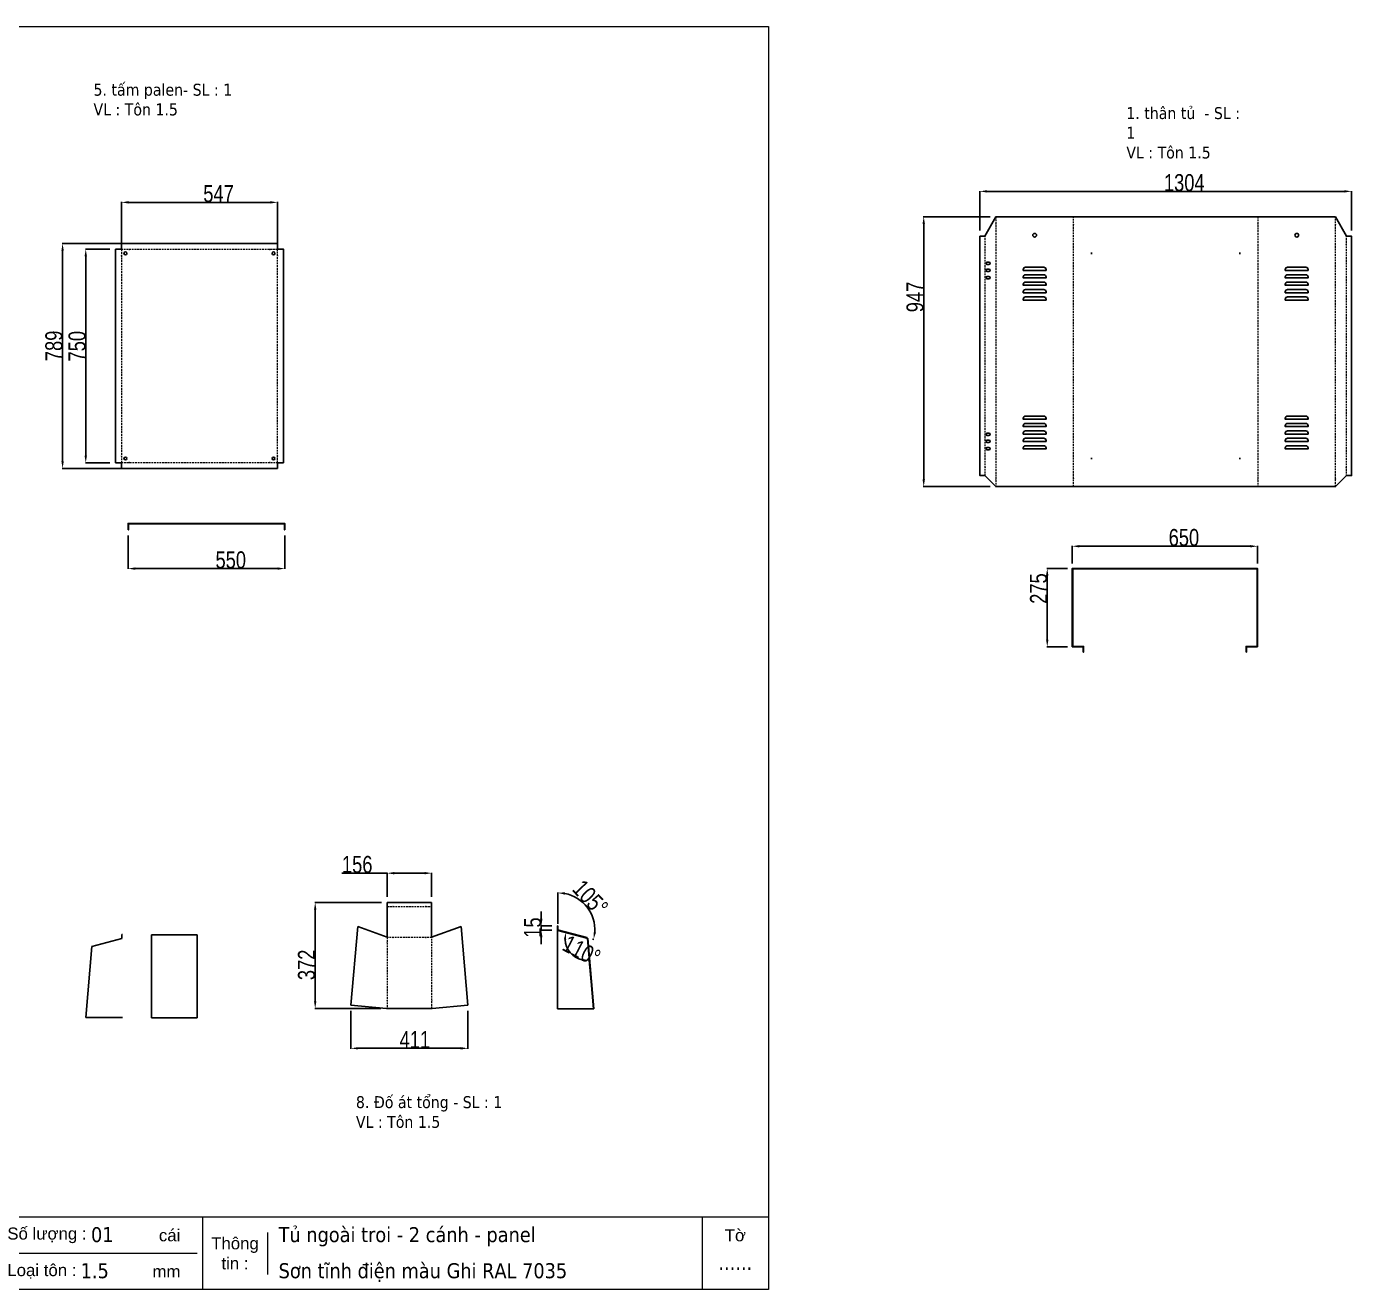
# Model space of a CAD drawing. Header units: inches. Extents: x 21 to 136330, y 8 to 58290.
# Drawn here: x 42840 to 47491, y 35034 to 39466 of the extents above; entities that cross this region are included whole.
import ezdxf
from ezdxf.enums import TextEntityAlignment as Align

# ---------------------------------------------------------------- set-up
doc = ezdxf.new("R2010")
doc.units = ezdxf.units.IN
doc.header["$MEASUREMENT"] = 0
doc.linetypes.add('HIDDEN', pattern=[9.525, 6.35, -3.175])
for name, color, linetype in [('0 KHUNG KT01', 7, 'Continuous'), ('@.0.DM. NÉT CHÍNH', 7, 'Continuous'), ('@.0.DM. NÉT CHÍNH @ 1', 7, 'Continuous')]:
    doc.layers.add(name, color=color, linetype=linetype)
doc.layers.add('0 TĂNG CỨNG', color=7, linetype='Continuous', lineweight=15)
doc.layers.add('@.0.DM. NÉT ĐỨT', color=8, linetype='HIDDEN', lineweight=9)
doc.layers.add('@.DM. KÍCH THƯỚC', color=8, linetype='Continuous', transparency=0.2)
doc.layers.add('@.DM. KÍCH THƯỚC @ 1', color=8, linetype='Continuous', transparency=0.2)
doc.styles.add('ARIAL', font='arial.ttf')
doc.styles.add('Note Text (ISO)', font='tahoma.ttf')
doc.styles.add('roman', font='roman.shx', dxfattribs={"width": 0.8})
doc.styles.add('Tahoma (Input Text)', font='tahoma.ttf')
doc.dimstyles.new('Kích thước Duy Mạnh', dxfattribs={"dimtxt": 30, "dimasz": 25, "dimexe": 1.25, "dimexo": 20, "dimtad": 1, "dimdec": 1, "dimtxsty": 'roman', "dimcen": 2.5, "dimclrd": 8, "dimclre": 8, "dimclrt": 2, "dimadec": 0, "dimazin": 0, "dimtfac": 1, "dimtdec": 1, "dimtix": 1, "dimtmove": 0, "dimatfit": 3, "dimfxl": 1, "dimtfillclr": 1, "dimarcsym": 0})

# ---------------------------------------------------------------- blocks, each defined once
blk = doc.blocks.new('*D699')
at = {"layer": '@.DM. KÍCH THƯỚC', "color": 8, "lineweight": -2, "transparency": 16777216}
for p, q in [((46222.7, 38798.4), (45988.1, 38798.4)), ((46222.1, 37851.4), (45988.1, 37851.4))]:
    blk.add_line(p, q, dxfattribs=at)
at = {"layer": '@.DM. KÍCH THƯỚC', "lineweight": -2, "transparency": 16777216}
blk.add_line((45989.4, 38773.4), (45989.4, 37876.4), dxfattribs=at)
at = {"layer": '@.DM. KÍCH THƯỚC', "transparency": 16777216}
for points in [[(45985.2, 38773.4), (45993.6, 38773.4), (45989.4, 38798.4)], [(45985.2, 37876.4), (45993.6, 37876.4), (45989.4, 37851.4)]]:
    blk.add_solid(points, dxfattribs=at)
at = {"layer": 'Defpoints', "color": 0, "transparency": 16777216}
for p in [(46242.7, 38798.4), (45989.4, 37851.4), (46242.1, 37851.4)]:
    blk.add_point(p, dxfattribs=at)
at = {"layer": '@.DM. KÍCH THƯỚC', "color": 2, "transparency": 16777216, "insert": (45928.8, 38463.2), "char_height": 60, "attachment_point": 1, "rotation": 90, "style": 'roman'}
blk.add_mtext('947', dxfattribs=at)
blk = doc.blocks.new('*D666')
at = {"layer": '@.DM. KÍCH THƯỚC', "color": 8, "lineweight": -2, "transparency": 16777216}
for p, q in [((46186.6, 38749.9), (46186.6, 38888.6)), ((47490.9, 38749.9), (47490.9, 38888.6))]:
    blk.add_line(p, q, dxfattribs=at)
at = {"layer": '@.DM. KÍCH THƯỚC', "lineweight": -2, "transparency": 16777216}
blk.add_line((46211.6, 38887.4), (47465.9, 38887.4), dxfattribs=at)
at = {"layer": '@.DM. KÍCH THƯỚC', "transparency": 16777216}
for points in [[(46211.6, 38891.6), (46211.6, 38883.2), (46186.6, 38887.4)], [(47465.9, 38891.6), (47465.9, 38883.2), (47490.9, 38887.4)]]:
    blk.add_solid(points, dxfattribs=at)
at = {"layer": 'Defpoints', "color": 0, "transparency": 16777216}
for p in [(47490.9, 38887.4), (46186.6, 38729.9), (47490.9, 38729.9)]:
    blk.add_point(p, dxfattribs=at)
at = {"layer": '@.DM. KÍCH THƯỚC', "color": 2, "transparency": 16777216, "insert": (46832.6, 38948), "char_height": 60, "attachment_point": 1, "style": 'roman'}
blk.add_mtext('1304', dxfattribs=at)
blk = doc.blocks.new('*D667')
at = {"layer": '@.DM. KÍCH THƯỚC', "color": 8, "lineweight": -2, "transparency": 16777216}
for p, q in [((46510.8, 37581.4), (46510.8, 37643.4)), ((47160.8, 37581.4), (47160.8, 37643.4))]:
    blk.add_line(p, q, dxfattribs=at)
at = {"layer": '@.DM. KÍCH THƯỚC', "lineweight": -2, "transparency": 16777216}
blk.add_line((46535.8, 37642.2), (47135.8, 37642.2), dxfattribs=at)
at = {"layer": '@.DM. KÍCH THƯỚC', "transparency": 16777216}
for points in [[(46535.8, 37646.4), (46535.8, 37638), (46510.8, 37642.2)], [(47135.8, 37646.4), (47135.8, 37638), (47160.8, 37642.2)]]:
    blk.add_solid(points, dxfattribs=at)
at = {"layer": 'Defpoints', "color": 0, "transparency": 16777216}
for p in [(47160.8, 37642.2), (46510.8, 37561.4), (47160.8, 37561.4)]:
    blk.add_point(p, dxfattribs=at)
at = {"layer": '@.DM. KÍCH THƯỚC', "color": 2, "transparency": 16777216, "insert": (46849.1, 37702.8), "char_height": 60, "attachment_point": 1, "style": 'roman'}
blk.add_mtext('650', dxfattribs=at)
blk = doc.blocks.new('*D668')
at = {"layer": '@.DM. KÍCH THƯỚC', "color": 8, "lineweight": -2, "transparency": 16777216}
for p, q in [((46493.8, 37564.4), (46421.8, 37564.4)), ((46493.8, 37289.4), (46421.8, 37289.4))]:
    blk.add_line(p, q, dxfattribs=at)
at = {"layer": '@.DM. KÍCH THƯỚC', "lineweight": -2, "transparency": 16777216}
blk.add_line((46423, 37539.4), (46423, 37314.4), dxfattribs=at)
at = {"layer": '@.DM. KÍCH THƯỚC', "transparency": 16777216}
for points in [[(46418.8, 37539.4), (46427.2, 37539.4), (46423, 37564.4)], [(46418.8, 37314.4), (46427.2, 37314.4), (46423, 37289.4)]]:
    blk.add_solid(points, dxfattribs=at)
at = {"layer": 'Defpoints', "color": 0, "transparency": 16777216}
for p in [(46513.8, 37564.4), (46423, 37289.4), (46513.8, 37289.4)]:
    blk.add_point(p, dxfattribs=at)
at = {"layer": '@.DM. KÍCH THƯỚC', "color": 2, "transparency": 16777216, "insert": (46362.4, 37440.2), "char_height": 60, "attachment_point": 1, "rotation": 90, "style": 'roman'}
blk.add_mtext('275', dxfattribs=at)
blk = doc.blocks.new('*D712')
at = {"layer": '@.DM. KÍCH THƯỚC', "color": 8, "lineweight": -2, "transparency": 16777216}
for p, q in [((43196.9, 37680), (43196.9, 37562.4)), ((43746.9, 37680), (43746.9, 37562.4))]:
    blk.add_line(p, q, dxfattribs=at)
at = {"layer": '@.DM. KÍCH THƯỚC', "lineweight": -2, "transparency": 16777216}
blk.add_line((43221.9, 37563.7), (43721.9, 37563.7), dxfattribs=at)
at = {"layer": '@.DM. KÍCH THƯỚC', "transparency": 16777216}
for points in [[(43221.9, 37567.9), (43221.9, 37559.5), (43196.9, 37563.7)], [(43721.9, 37567.9), (43721.9, 37559.5), (43746.9, 37563.7)]]:
    blk.add_solid(points, dxfattribs=at)
at = {"layer": 'Defpoints', "color": 0, "transparency": 16777216}
for p in [(43196.9, 37700), (43746.9, 37700), (43746.9, 37563.7)]:
    blk.add_point(p, dxfattribs=at)
at = {"layer": '@.DM. KÍCH THƯỚC', "color": 2, "transparency": 16777216, "insert": (43503.7, 37624.3), "char_height": 60, "attachment_point": 1, "style": 'roman'}
blk.add_mtext('550', dxfattribs=at)
blk = doc.blocks.new('*D714')
at = {"layer": '@.DM. KÍCH THƯỚC', "color": 8, "lineweight": -2, "transparency": 16777216}
for p, q in [((43173.8, 38701.9), (43173.8, 38850.1)), ((43721.2, 38701.9), (43721.2, 38850.1))]:
    blk.add_line(p, q, dxfattribs=at)
at = {"layer": '@.DM. KÍCH THƯỚC', "lineweight": -2, "transparency": 16777216}
blk.add_line((43198.8, 38848.9), (43696.2, 38848.9), dxfattribs=at)
at = {"layer": '@.DM. KÍCH THƯỚC', "transparency": 16777216}
for points in [[(43198.8, 38853.1), (43198.8, 38844.7), (43173.8, 38848.9)], [(43696.2, 38853.1), (43696.2, 38844.7), (43721.2, 38848.9)]]:
    blk.add_solid(points, dxfattribs=at)
at = {"layer": 'Defpoints', "color": 0, "transparency": 16777216}
for p in [(43721.2, 38848.9), (43173.8, 38681.9), (43721.2, 38681.9)]:
    blk.add_point(p, dxfattribs=at)
at = {"layer": '@.DM. KÍCH THƯỚC', "color": 2, "transparency": 16777216, "insert": (43460.8, 38909.5), "char_height": 60, "attachment_point": 1, "style": 'roman'}
blk.add_mtext('547', dxfattribs=at)
blk = doc.blocks.new('*D715')
at = {"layer": '@.DM. KÍCH THƯỚC', "color": 8, "lineweight": -2, "transparency": 16777216}
for p, q in [((43133.1, 38684.9), (43047.1, 38684.9)), ((43133.1, 37934.9), (43047.1, 37934.9))]:
    blk.add_line(p, q, dxfattribs=at)
at = {"layer": '@.DM. KÍCH THƯỚC', "lineweight": -2, "transparency": 16777216}
blk.add_line((43048.3, 38659.9), (43048.3, 37959.9), dxfattribs=at)
at = {"layer": '@.DM. KÍCH THƯỚC', "transparency": 16777216}
for points in [[(43044.1, 38659.9), (43052.5, 38659.9), (43048.3, 38684.9)], [(43044.1, 37959.9), (43052.5, 37959.9), (43048.3, 37934.9)]]:
    blk.add_solid(points, dxfattribs=at)
at = {"layer": 'Defpoints', "color": 0, "transparency": 16777216}
for p in [(43153.1, 38684.9), (43048.3, 37934.9), (43153.1, 37934.9)]:
    blk.add_point(p, dxfattribs=at)
at = {"layer": '@.DM. KÍCH THƯỚC', "color": 2, "transparency": 16777216, "insert": (42987.7, 38290.5), "char_height": 60, "attachment_point": 1, "rotation": 90, "style": 'roman'}
blk.add_mtext('750', dxfattribs=at)
blk = doc.blocks.new('*D716')
at = {"layer": '@.DM. KÍCH THƯỚC', "color": 8, "lineweight": -2, "transparency": 16777216}
for p, q in [((43188.4, 38704.3), (42965.7, 38704.3)), ((43188.4, 37915.5), (42965.7, 37915.5))]:
    blk.add_line(p, q, dxfattribs=at)
at = {"layer": '@.DM. KÍCH THƯỚC', "lineweight": -2, "transparency": 16777216}
blk.add_line((42967, 37940.5), (42967, 38679.3), dxfattribs=at)
at = {"layer": '@.DM. KÍCH THƯỚC', "transparency": 16777216}
for points in [[(42962.8, 38679.3), (42971.2, 38679.3), (42967, 38704.3)], [(42962.8, 37940.5), (42971.2, 37940.5), (42967, 37915.5)]]:
    blk.add_solid(points, dxfattribs=at)
at = {"layer": 'Defpoints', "color": 0, "transparency": 16777216}
for p in [(42967, 38704.3), (43208.4, 38704.3), (43208.4, 37915.5)]:
    blk.add_point(p, dxfattribs=at)
at = {"layer": '@.DM. KÍCH THƯỚC', "color": 2, "transparency": 16777216, "insert": (42906.4, 38291.7), "char_height": 60, "attachment_point": 1, "rotation": 90, "style": 'roman'}
blk.add_mtext('789', dxfattribs=at)
blk = doc.blocks.new('KHUNG KT1')
at = {"color": 7}
for p, q in [((7128, -4752), (0, -4752)), ((2294.1, -4752), (2294.1, -5040)), ((4052.8, -4752), (4052.8, -5040)), ((4868.8, -4752), (4868.8, -5040)), ((6864, -4752), (6864, -5040)), ((5128.7, -4812), (5128.7, -4980)), ((4848, -4896), (0, -4896))]:
    blk.add_line(p, q, dxfattribs=at)
blk.add_lwpolyline([(0, 0), (7128, 0), (7128, -5040), (0, -5040)], close=True, dxfattribs=at)
at = {"layer": '0 KHUNG KT01'}
for p, q in [((1077.9, -4752), (1077.9, -4896)), ((476.3, -4896), (476.3, -5040)), ((1385.1, -4896), (1385.1, -5040))]:
    blk.add_line(p, q, dxfattribs=at)
at = {"color": 2, "char_height": 48, "style": 'ARIAL'}
for s, insert, width, attachment_point in [('  Thiết kế :', (0, -4824), 2202.321, 4), ('  Khách hàng :', (1066.9, -4824), 2202.321, 4), ('  Tên sản phẩm :', (2299.1, -4824), 2202.321, 4), ('  Số lượng :', (4052.8, -4824), 2202.321, 4), ('cái', (4695, -4824), 2202.321, 4), ('Tờ', (6996, -4824), 264, 5), ('Thông\\Ptin :', (4998.8, -4896), 259.945, 5), ('CNC:', (18.2, -4968), 2202.321, 4), ('  Nhận đơn :', (451.9, -4968), 2202.321, 4), ('  Giao hàng :', (1356.7, -4968), 2202.321, 4), ('  Kích thước :', (2307, -4968), 2202.321, 4), ('mm', (3729.5, -4968), 2202.321, 4), ('  Loại tôn :', (4052.8, -4968), 2202.321, 4), ('mm', (4669.3, -4968), 2202.321, 4)]:
    blk.add_mtext(s, dxfattribs=dict(at, insert=insert, width=width, attachment_point=attachment_point))
at = {"color": 1, "style": 'Tahoma (Input Text)', "flags": 8}
for tag, p in [('#01', (328.9, -4851.1)), ('#03', (1514.7, -4846.3)), ('#05', (2819, -4851.1)), ('#07', (4424, -4851.1)), ('#09', (5172.9, -4851.1)), ('#02', (189.8, -4995.1)), ('#04', (1755.3, -4995.1)), ('#06', (2727.8, -4995.1)), ('#08', (4382.7, -4995.1)), ('#10', (5172.9, -4995.1))]:
    blk.add_attdef(tag, p, '', height=60, dxfattribs=at)
blk.add_attdef('#11', text='', height=60, dxfattribs=at).set_placement((6996, -4961.6), align=Align.CENTER)
at = {"layer": '0 TĂNG CỨNG', "color": 1, "style": 'ARIAL'}
blk.add_attdef('#12', (852.8, -4987.6), '', height=60, dxfattribs=at)
blk = doc.blocks.new('*D728')
at = {"layer": '@.DM. KÍCH THƯỚC', "lineweight": -2, "transparency": 16777216}
for p, q in [((44106.4, 36495), (43946.8, 36495)), ((44237.4, 36495), (44131.4, 36495))]:
    blk.add_line(p, q, dxfattribs=at)
at = {"layer": '@.DM. KÍCH THƯỚC', "color": 8, "lineweight": -2, "transparency": 16777216}
for p, q in [((44106.4, 36412.2), (44106.4, 36496.3)), ((44262.4, 36412.2), (44262.4, 36496.3))]:
    blk.add_line(p, q, dxfattribs=at)
at = {"layer": '@.DM. KÍCH THƯỚC', "transparency": 16777216}
for points in [[(44131.4, 36499.2), (44131.4, 36490.8), (44106.4, 36495)], [(44237.4, 36499.2), (44237.4, 36490.8), (44262.4, 36495)]]:
    blk.add_solid(points, dxfattribs=at)
at = {"layer": 'Defpoints', "color": 0, "transparency": 16777216}
for p in [(44106.4, 36495), (44106.4, 36392.2), (44262.4, 36392.2)]:
    blk.add_point(p, dxfattribs=at)
at = {"layer": '@.DM. KÍCH THƯỚC', "color": 2, "transparency": 16777216, "insert": (43947.5, 36555.6), "char_height": 60, "attachment_point": 1, "style": 'roman'}
blk.add_mtext('156', dxfattribs=at)
blk = doc.blocks.new('*D729')
at = {"layer": '@.0.DM. NÉT CHÍNH', "color": 8, "lineweight": -2, "transparency": 16777216}
for p, q in [((43979, 36011.5), (43979, 35879.1)), ((44389.7, 36011.5), (44389.7, 35879.1))]:
    blk.add_line(p, q, dxfattribs=at)
at = {"layer": '@.0.DM. NÉT CHÍNH', "lineweight": -2, "transparency": 16777216}
blk.add_line((44004, 35880.4), (44364.7, 35880.4), dxfattribs=at)
at = {"layer": '@.0.DM. NÉT CHÍNH', "transparency": 16777216}
for points in [[(44004, 35884.6), (44004, 35876.2), (43979, 35880.4)], [(44364.7, 35884.6), (44364.7, 35876.2), (44389.7, 35880.4)]]:
    blk.add_solid(points, dxfattribs=at)
at = {"layer": 'Defpoints', "color": 0, "transparency": 16777216}
for p in [(43979, 36031.5), (44389.7, 36031.5), (44389.7, 35880.4)]:
    blk.add_point(p, dxfattribs=at)
at = {"layer": '@.0.DM. NÉT CHÍNH', "color": 2, "transparency": 16777216, "insert": (44149.8, 35941), "char_height": 60, "attachment_point": 1, "style": 'roman'}
blk.add_mtext('411', dxfattribs=at)
blk = doc.blocks.new('*D730')
at = {"layer": '@.DM. KÍCH THƯỚC', "color": 8, "lineweight": -2, "transparency": 16777216}
for p, q in [((44086.4, 36392.2), (43852.4, 36392.2)), ((44084, 36020.6), (43852.4, 36020.6))]:
    blk.add_line(p, q, dxfattribs=at)
at = {"layer": '@.DM. KÍCH THƯỚC', "lineweight": -2, "transparency": 16777216}
blk.add_line((43853.6, 36045.6), (43853.6, 36367.2), dxfattribs=at)
at = {"layer": '@.DM. KÍCH THƯỚC', "transparency": 16777216}
for points in [[(43849.4, 36367.2), (43857.8, 36367.2), (43853.6, 36392.2)], [(43849.4, 36045.6), (43857.8, 36045.6), (43853.6, 36020.6)]]:
    blk.add_solid(points, dxfattribs=at)
at = {"layer": 'Defpoints', "color": 0, "transparency": 16777216}
for p in [(43853.6, 36392.2), (44106.4, 36392.2), (44104, 36020.6)]:
    blk.add_point(p, dxfattribs=at)
at = {"layer": '@.DM. KÍCH THƯỚC', "color": 2, "transparency": 16777216, "insert": (43793, 36119.7), "char_height": 60, "attachment_point": 1, "rotation": 90, "style": 'roman'}
blk.add_mtext('372', dxfattribs=at)
blk = doc.blocks.new('*D731')
at = {"layer": '@.DM. KÍCH THƯỚC', "lineweight": -2, "transparency": 16777216}
for p, q in [((44647.2, 36335), (44647.2, 36360)), ((44647.2, 36295.4), (44647.2, 36310)), ((44647.2, 36270.4), (44647.2, 36245.4))]:
    blk.add_line(p, q, dxfattribs=at)
at = {"layer": '@.DM. KÍCH THƯỚC', "color": 8, "lineweight": -2, "transparency": 16777216}
for p, q in [((44683.6, 36310), (44645.9, 36310)), ((44684.2, 36295.4), (44645.9, 36295.4))]:
    blk.add_line(p, q, dxfattribs=at)
at = {"layer": '@.DM. KÍCH THƯỚC', "transparency": 16777216}
for points in [[(44643, 36335), (44651.4, 36335), (44647.2, 36310)], [(44643, 36270.4), (44651.4, 36270.4), (44647.2, 36295.4)]]:
    blk.add_solid(points, dxfattribs=at)
at = {"layer": 'Defpoints', "color": 0, "transparency": 16777216}
for p in [(44647.2, 36310), (44703.6, 36310), (44704.2, 36295.4)]:
    blk.add_point(p, dxfattribs=at)
at = {"layer": '@.DM. KÍCH THƯỚC', "color": 2, "transparency": 16777216, "insert": (44586.6, 36268.4), "char_height": 60, "attachment_point": 1, "rotation": 90, "style": 'roman'}
blk.add_mtext('15', dxfattribs=at)
blk = doc.blocks.new('*D732')
at = {"layer": '@.DM. KÍCH THƯỚC', "color": 8, "lineweight": -2, "transparency": 16777216}
for p, q in [((44705.1, 36317.3), (44705.1, 36427.4)), ((44826.5, 36263.6), (44831.9, 36262.1))]:
    blk.add_line(p, q, dxfattribs=at)
at = {"layer": '@.DM. KÍCH THƯỚC', "lineweight": -2, "transparency": 16777216}
blk.add_arc((44705.1, 36296.1), 130, 356.0362, 78.9638, dxfattribs=at)
at = {"layer": '@.DM. KÍCH THƯỚC', "transparency": 16777216}
for points in [[(44729.6, 36419.6), (44730.4, 36427.8), (44705.1, 36426.1)], [(44838.9, 36286.4), (44830.7, 36287.8), (44830.7, 36262.5)]]:
    blk.add_solid(points, dxfattribs=at)
at = {"layer": 'Defpoints', "color": 0, "transparency": 16777216}
for p in [(44827.3, 36340.6), (44705.1, 36297.3), (44705.1, 36296.1), (44807.2, 36268.8)]:
    blk.add_point(p, dxfattribs=at)
at = {"layer": '@.DM. KÍCH THƯỚC', "color": 2, "transparency": 16777216, "insert": (44795.4, 36477.5), "char_height": 60, "attachment_point": 1, "rotation": 313.7588, "style": 'roman'}
blk.add_mtext('105°', dxfattribs=at)
blk = doc.blocks.new('*D733')
at = {"layer": '@.DM. KÍCH THƯỚC', "color": 8, "lineweight": -2, "transparency": 16777216}
for p, q in [((44725.1, 36289.2), (44734.3, 36286.8)), ((44828.8, 36038.7), (44815.6, 36189.8))]:
    blk.add_line(p, q, dxfattribs=at)
at = {"layer": '@.DM. KÍCH THƯỚC', "lineweight": -2, "transparency": 16777216}
blk.add_arc((44808.8, 36266.8), 78.5, 183.3328, 256.6672, dxfattribs=at)
at = {"layer": '@.DM. KÍCH THƯỚC', "transparency": 16777216}
for points in [[(44726.4, 36262.6), (44734.6, 36261.8), (44733, 36287.1)], [(44791, 36194.6), (44790.4, 36186.3), (44815.7, 36188.6)]]:
    blk.add_solid(points, dxfattribs=at)
at = {"layer": 'Defpoints', "color": 0, "transparency": 16777216}
for p in [(44705.8, 36294.4), (44735.9, 36237.8), (44808.8, 36266.8), (44830.5, 36018.8)]:
    blk.add_point(p, dxfattribs=at)
at = {"layer": '@.DM. KÍCH THƯỚC', "color": 2, "transparency": 16777216, "insert": (44743.8, 36280.5), "char_height": 60, "attachment_point": 1, "rotation": 332.5218, "style": 'roman'}
blk.add_mtext('110°', dxfattribs=at)

msp = doc.modelspace()

# ---------------------------------------------------------------- linework, layer by layer
at = {"layer": '@.0.DM. NÉT CHÍNH', "color": 1}
for p, q in [((46242.6439, 38774.0101), (46242.6439, 38772.5101)), ((46515.0368, 38771.7117), (46515.0368, 38770.2117)), ((47162.4297, 38773.7631), (47162.4297, 38772.2631)), ((47434.8226, 38772.0565), (47434.8226, 38770.5565)), ((46205.2509, 38701.6649), (46205.2509, 38700.1649)), ((47472.2155, 38701.4821), (47472.2155, 38699.9821)), ((43173.7797, 38661.8134), (43173.7797, 38660.3134)), ((43201.3062, 38683.6329), (43199.8062, 38683.6329)), ((43693.646, 38683.6329), (43695.146, 38683.6329)), ((43721.1726, 38661.8134), (43721.1726, 38660.3134)), ((46576.2332, 38669.9364), (46581.2332, 38669.9364)), ((46578.7332, 38672.4364), (46578.7332, 38667.4364)), ((47096.2332, 38669.9364), (47101.2332, 38669.9364)), ((47098.7332, 38672.4364), (47098.7332, 38667.4364)), ((43173.7797, 37958.0595), (43173.7797, 37959.5595)), ((43721.1726, 37958.0595), (43721.1726, 37959.5595)), ((46576.2332, 37949.9364), (46581.2332, 37949.9364)), ((46578.7332, 37952.4364), (46578.7332, 37947.4364)), ((47096.2332, 37949.9364), (47101.2332, 37949.9364)), ((47098.7332, 37952.4364), (47098.7332, 37947.4364)), ((43201.3062, 37936.24), (43199.8062, 37936.24)), ((43693.646, 37936.24), (43695.146, 37936.24)), ((46205.2509, 37918.3753), (46205.2509, 37919.8753)), ((47472.2155, 37918.5581), (47472.2155, 37920.0581)), ((46242.6439, 37875.8251), (46242.6439, 37877.3251)), ((46515.0368, 37878.1234), (46515.0368, 37879.6234)), ((47162.4297, 37876.0721), (47162.4297, 37877.5721)), ((47434.8226, 37877.7786), (47434.8226, 37879.2786)), ((44127.511, 36378.1255), (44126.011, 36378.1255)), ((44241.2022, 36378.1255), (44242.7022, 36378.1255)), ((44105.6601, 36251.8485), (44105.6601, 36250.3485)), ((44127.511, 36269.7949), (44126.011, 36269.7949)), ((44241.2022, 36269.7949), (44242.7022, 36269.7949)), ((44263.0531, 36251.8485), (44263.0531, 36250.3485)), ((44105.6601, 36049.5314), (44105.6601, 36048.0314)), ((44263.0531, 36049.5314), (44263.0531, 36048.0314))]:
    msp.add_line(p, q, dxfattribs=at)
at = {"layer": '@.0.DM. NÉT CHÍNH', "color": 0}
for p, q in [((43173.7797, 38683.6491), (43173.7797, 38684.9048)), ((43173.7797, 37936.2238), (43173.7797, 37934.968))]:
    msp.add_line(p, q, dxfattribs=at)
at = {"layer": '@.0.DM. NÉT CHÍNH'}
for p, q in [((44106.3566, 36270.7971), (44106.3566, 36392.2373)), ((44262.3566, 36392.2373), (44106.3566, 36392.2373)), ((44262.3566, 36270.7971), (44262.3566, 36392.2373)), ((43175.2988, 36266.2077), (43175.2988, 36280.0567)), ((43175.2988, 36280.0567), (43176.7988, 36280.0567)), ((43279.5126, 35987.5177), (43279.5126, 36278.7183)), ((43439.5126, 36278.7183), (43279.5126, 36278.7183)), ((43439.5126, 36278.7183), (43439.5126, 35987.5177)), ((44003.2198, 36308.3358), (43979.0006, 36031.509)), ((44106.3566, 36270.7971), (44003.2198, 36308.3358)), ((44365.4934, 36308.3358), (44262.3566, 36270.7971)), ((44389.7126, 36031.509), (44365.4934, 36308.3358)), ((44705.102, 36309.9638), (44703.602, 36309.9638)), ((44703.602, 36309.9638), (44703.602, 36297.2657)), ((44703.602, 36296.5167), (44703.602, 36018.6324)), ((44807.1583, 36268.7688), (44703.602, 36296.5167)), ((44705.102, 36297.2657), (44705.102, 36309.9638)), ((44705.8255, 36294.368), (44807.2974, 36267.1786)), ((43048.3698, 35988.9868), (43070.1587, 36238.0355)), ((43175.2988, 36266.2077), (43070.1587, 36238.0355)), ((44106.3566, 36270.6965), (44106.3566, 36269.7949)), ((44262.3566, 36270.6965), (44262.3566, 36269.7949)), ((44807.1583, 36268.7688), (44807.4366, 36265.5884)), ((44808.213, 36268.4862), (44807.1583, 36268.7688)), ((44807.2974, 36267.1786), (44807.8248, 36267.0373)), ((44810.4251, 36265.8499), (44807.4366, 36265.5884)), ((44807.8248, 36267.0373), (44808.213, 36268.4862)), ((44830.5367, 36018.7631), (44808.9308, 36265.7192)), ((44810.4251, 36265.8499), (44832.031, 36018.8939)), ((43979.0006, 36031.509), (44103.9637, 36020.5761)), ((44264.7495, 36020.5761), (44103.9637, 36020.5761)), ((44264.7495, 36020.5761), (44389.7126, 36031.509)), ((44703.602, 36018.6324), (44829.0424, 36018.6324)), ((44829.0424, 36018.6324), (44832.031, 36018.8939)), ((43048.3698, 35988.9868), (43051.3583, 35988.7253)), ((43051.3583, 35988.7253), (43176.7988, 35988.7253)), ((43279.5126, 35987.5177), (43439.5126, 35987.5177))]:
    msp.add_line(p, q, dxfattribs=at)
for points in [[(46203.9474, 38729.9364), (46243.0903, 38798.4364), (47434.3762, 38798.4364), (47473.5191, 38729.9364), (47490.912, 38729.9364), (47490.912, 37889.9364), (47473.5191, 37889.9364), (47435.0191, 37851.4364), (46242.4474, 37851.4364), (46203.9474, 37889.9364), (46186.5545, 37889.9364), (46186.5545, 38729.9364)], [(43153.0832, 38684.9364), (43174.1761, 38684.9364), (43174.1761, 38704.3294), (43720.7761, 38704.3294), (43720.7761, 38684.9364), (43741.869, 38684.9364), (43741.869, 37934.9364), (43720.7761, 37934.9364), (43720.7761, 37915.5435), (43174.1761, 37915.5435), (43174.1761, 37934.9364), (43153.0832, 37934.9364)], [(43196.8887, 37699.9891), (43196.8887, 37721.9891), (43746.8887, 37721.9891), (43746.8887, 37699.9891), (43745.3887, 37699.9891), (43745.3887, 37720.4891), (43198.3887, 37720.4891), (43198.3887, 37699.9891)], [(47120.8252, 37270.9027), (47122.3252, 37270.9027), (47122.3252, 37289.4027), (47160.8252, 37289.4027), (47160.8252, 37564.4027), (46510.8252, 37564.4027), (46510.8252, 37289.4027), (46549.3252, 37289.4027), (46549.3252, 37270.9027), (46550.8252, 37270.9027), (46550.8252, 37290.9027), (46512.3252, 37290.9027), (46512.3252, 37562.9027), (47159.3252, 37562.9027), (47159.3252, 37290.9027), (47120.8252, 37290.9027)]]:
    msp.add_lwpolyline(points, close=True, dxfattribs=at)
at = {"layer": '@.0.DM. NÉT CHÍNH', "color": 0}
for points in [[(43721.1726, 38683.6491), (43721.1726, 38684.9048)], [(43721.1726, 37936.2238), (43721.1726, 37934.968)]]:
    msp.add_lwpolyline(points, close=True, dxfattribs=at)
at = {"layer": '@.0.DM. NÉT CHÍNH', "color": 2}
for points in [[(46218.4474, 38630.9364), (46212.4474, 38630.9364, -1), (46212.4474, 38638.9364), (46218.4474, 38638.9364, -1)], [(46212.4474, 38613.9364), (46218.4474, 38613.9364, -1), (46218.4474, 38605.9364), (46212.4474, 38605.9364, -1)], [(46410.8403, 38620.9364), (46346.8403, 38620.9364, 0.414213562), (46338.8403, 38612.9364), (46338.8403, 38609.9364), (46418.8403, 38609.9364), (46418.8403, 38612.9364, 0.414213562)], [(47330.6262, 38620.9364), (47266.6262, 38620.9364, 0.414213562), (47258.6262, 38612.9364), (47258.6262, 38609.9364), (47338.6262, 38609.9364), (47338.6262, 38612.9364, 0.414213562)], [(46212.4474, 38588.9364), (46218.4474, 38588.9364, -1), (46218.4474, 38580.9364), (46212.4474, 38580.9364, -1)], [(46410.8403, 38594.9364), (46346.8403, 38594.9364, 0.414213562), (46338.8403, 38586.9364), (46338.8403, 38583.9364), (46418.8403, 38583.9364), (46418.8403, 38586.9364, 0.414213562)], [(46410.8403, 38568.9364), (46346.8403, 38568.9364, 0.414213562), (46338.8403, 38560.9364), (46338.8403, 38557.9364), (46418.8403, 38557.9364), (46418.8403, 38560.9364, 0.414213562)], [(47330.6262, 38594.9364), (47266.6262, 38594.9364, 0.414213562), (47258.6262, 38586.9364), (47258.6262, 38583.9364), (47338.6262, 38583.9364), (47338.6262, 38586.9364, 0.414213562)], [(47330.6262, 38568.9364), (47266.6262, 38568.9364, 0.414213562), (47258.6262, 38560.9364), (47258.6262, 38557.9364), (47338.6262, 38557.9364), (47338.6262, 38560.9364, 0.414213562)], [(46410.8403, 38542.9364), (46346.8403, 38542.9364, 0.414213562), (46338.8403, 38534.9364), (46338.8403, 38531.9364), (46418.8403, 38531.9364), (46418.8403, 38534.9364, 0.414213562)], [(46410.8403, 38516.9364), (46346.8403, 38516.9364, 0.414213562), (46338.8403, 38508.9364), (46338.8403, 38505.9364), (46418.8403, 38505.9364), (46418.8403, 38508.9364, 0.414213562)], [(47330.6262, 38542.9364), (47266.6262, 38542.9364, 0.414213562), (47258.6262, 38534.9364), (47258.6262, 38531.9364), (47338.6262, 38531.9364), (47338.6262, 38534.9364, 0.414213562)], [(47330.6262, 38516.9364), (47266.6262, 38516.9364, 0.414213562), (47258.6262, 38508.9364), (47258.6262, 38505.9364), (47338.6262, 38505.9364), (47338.6262, 38508.9364, 0.414213562)], [(46410.8403, 38098.9364), (46346.8403, 38098.9364, 0.414213562), (46338.8403, 38090.9364), (46338.8403, 38087.9364), (46418.8403, 38087.9364), (46418.8403, 38090.9364, 0.414213562)], [(47330.6262, 38098.9364), (47266.6262, 38098.9364, 0.414213562), (47258.6262, 38090.9364), (47258.6262, 38087.9364), (47338.6262, 38087.9364), (47338.6262, 38090.9364, 0.414213562)], [(46410.8403, 38072.9364), (46346.8403, 38072.9364, 0.414213562), (46338.8403, 38064.9364), (46338.8403, 38061.9364), (46418.8403, 38061.9364), (46418.8403, 38064.9364, 0.414213562)], [(46410.8403, 38046.9364), (46346.8403, 38046.9364, 0.414213562), (46338.8403, 38038.9364), (46338.8403, 38035.9364), (46418.8403, 38035.9364), (46418.8403, 38038.9364, 0.414213562)], [(47330.6262, 38072.9364), (47266.6262, 38072.9364, 0.414213562), (47258.6262, 38064.9364), (47258.6262, 38061.9364), (47338.6262, 38061.9364), (47338.6262, 38064.9364, 0.414213562)], [(47330.6262, 38046.9364), (47266.6262, 38046.9364, 0.414213562), (47258.6262, 38038.9364), (47258.6262, 38035.9364), (47338.6262, 38035.9364), (47338.6262, 38038.9364, 0.414213562)], [(46212.4474, 38038.9364), (46218.4474, 38038.9364, -1), (46218.4474, 38030.9364), (46212.4474, 38030.9364, -1)], [(46212.4474, 38013.9364), (46218.4474, 38013.9364, -1), (46218.4474, 38005.9364), (46212.4474, 38005.9364, -1)], [(46410.8403, 38020.9364), (46346.8403, 38020.9364, 0.414213562), (46338.8403, 38012.9364), (46338.8403, 38009.9364), (46418.8403, 38009.9364), (46418.8403, 38012.9364, 0.414213562)], [(47330.6262, 38020.9364), (47266.6262, 38020.9364, 0.414213562), (47258.6262, 38012.9364), (47258.6262, 38009.9364), (47338.6262, 38009.9364), (47338.6262, 38012.9364, 0.414213562)], [(46212.4474, 37988.9364), (46218.4474, 37988.9364, -1), (46218.4474, 37980.9364), (46212.4474, 37980.9364, -1)], [(46410.8403, 37994.9364), (46346.8403, 37994.9364, 0.414213562), (46338.8403, 37986.9364), (46338.8403, 37983.9364), (46418.8403, 37983.9364), (46418.8403, 37986.9364, 0.414213562)], [(47330.6262, 37994.9364), (47266.6262, 37994.9364, 0.414213562), (47258.6262, 37986.9364), (47258.6262, 37983.9364), (47338.6262, 37983.9364), (47338.6262, 37986.9364, 0.414213562)]]:
    msp.add_lwpolyline(points, format="xyb", close=True, dxfattribs=at)
for centre, radius in [((46378.8403, 38733.4364), 6.5), ((47298.6262, 38733.4364), 6.5), ((43187.4761, 38669.9364), 5), ((43707.4761, 38669.9364), 5), ((43187.4761, 37949.9364), 5), ((43707.4761, 37949.9364), 5)]:
    msp.add_circle(centre, radius, dxfattribs=at)
at = {"layer": '@.0.DM. NÉT CHÍNH'}
for centre, radius, start, end in [((44706.602, 36297.2657), 3, 180, 195), ((44706.602, 36297.2657), 3, 195, 255), ((44706.602, 36297.2657), 1.5, 180, 255), ((44807.4366, 36265.5884), 1.5, 5, 75), ((44807.4366, 36265.5884), 3, 5, 75)]:
    msp.add_arc(centre, radius, start, end, dxfattribs=at)
at = {"layer": '@.0.DM. NÉT ĐỨT'}
for p, q in [((46242.6439, 38798.3987), (46242.6439, 37851.4364)), ((46515.0368, 37851.4364), (46515.0368, 38798.4364)), ((47162.4297, 38798.4364), (47162.4297, 37851.4364)), ((47434.8226, 37851.4364), (47434.8226, 38798.3987)), ((46205.2509, 37888.4364), (46205.2509, 38732.5614)), ((47472.2155, 38732.5614), (47472.2155, 37888.4364)), ((44106.3566, 36378.1255), (44262.3566, 36378.1255)), ((44105.6601, 36269.7949), (44105.6601, 36020.5761)), ((44263.0531, 36269.7949), (44105.6601, 36269.7949)), ((44263.0531, 36020.5761), (44263.0531, 36269.7949))]:
    msp.add_line(p, q, dxfattribs=at)
msp.add_lwpolyline([(43173.7797, 37936.24), (43721.1726, 37936.24), (43721.1726, 38683.6329), (43173.7797, 38683.6329)], close=True, dxfattribs=at)

# ---------------------------------------------------------------- block references
at = {"layer": '0 TĂNG CỨNG', "color": 1}
ref = msp.add_blockref('KHUNG KT1', (39176.6804, 39465.8614), dxfattribs=dict(at, xscale=0.8792977987369557, yscale=0.8792977987369557, zscale=0.8792977987369557))
ref.add_attrib('#12', '/2023', (39926.5891, 35080.2708), dxfattribs={"color": 1, "height": 52.75787, "style": 'ARIAL'})
ref.add_attrib('#01', 'manh', (39465.9064, 35200.3346), dxfattribs={"layer": '0', "color": 1, "height": 52.75787, "style": 'Tahoma (Input Text)'})
ref.add_attrib('#03', '...', (40508.5689, 35204.4995), dxfattribs={"layer": '0', "color": 1, "height": 52.75787, "style": 'Tahoma (Input Text)'})
ref.add_attrib('#04', '/2023', (40720.1144, 35073.7157), dxfattribs={"layer": '0', "color": 1, "height": 52.75787, "style": 'Tahoma (Input Text)'})
ref.add_attrib('#05', 'Tủ điện ngoài troi', (41655.4289, 35200.3346), dxfattribs={"layer": '0', "color": 1, "height": 52.757868, "style": 'Tahoma (Input Text)'})
ref.add_attrib('#06', '1000x650x300', (41575.266, 35073.7157), dxfattribs={"layer": '0', "color": 1, "height": 52.757868, "style": 'Tahoma (Input Text)'})
ref.add_attrib('#07', '01', (43066.7069, 35200.3346), dxfattribs={"layer": '0', "color": 1, "height": 52.75787, "style": 'Tahoma (Input Text)'})
ref.add_attrib('#08', '1.5', (43030.3383, 35073.7157), dxfattribs={"layer": '0', "color": 1, "height": 52.75787, "style": 'Tahoma (Input Text)'})
ref.add_attrib('#10', 'Sơn tĩnh điện màu Ghi RAL 7035', (43725.1999, 35073.7157), dxfattribs={"layer": '0', "color": 1, "height": 52.757868, "style": 'Tahoma (Input Text)'})
ref.add_attrib('#09', 'Tủ ngoài troi - 2 cánh - panel', (43725.1999, 35200.3346), dxfattribs={"layer": '0', "color": 1, "height": 52.757868, "style": 'Tahoma (Input Text)'})
ref.add_attrib('#11', '......', dxfattribs={"layer": '0', "color": 1, "height": 52.75787, "style": 'Tahoma (Input Text)'}).set_placement((45328.2335, 35103.1069), align=Align.CENTER)
ref.add_attrib('#02', 'Quyen', (39343.559, 35073.7157), dxfattribs={"layer": '0', "color": 1, "height": 52.75787, "style": 'Tahoma (Input Text)'})

# ---------------------------------------------------------------- texts
at = {"layer": '@.0.DM. NÉT CHÍNH', "color": 2, "char_height": 41.999999, "attachment_point": 1, "line_spacing_factor": 0.987884, "style": 'Note Text (ISO)'}
for s, insert, width in [('5. tấm palen- SL : 1\\PVL : Tôn 1.5', (43075.4894, 39265.1174), 551.411705), ('1. thân tủ  - SL : 1\\PVL : Tôn 1.5', (46700.5775, 39183.1295), 401.411705), ('\\fTahoma|b0|i0;8. Đố át tổng - SL : 1\\P\\fTahoma|b0|i0;VL : Tôn 1.5\\P', (43996.4995, 35712.6029), 551.411705)]:
    msp.add_mtext(s, dxfattribs=dict(at, insert=insert, width=width))

# ---------------------------------------------------------------- dimensions: what is measured, and where the dimension line sits
at = {"layer": '@.0.DM. NÉT CHÍNH @ 1'}
dim = msp.add_linear_dim(base=(44389.7126, 35880.3875), p1=(43979.0006, 36031.509), p2=(44389.7126, 36031.509), angle=180, dimstyle='Kích thước Duy Mạnh', override={"dimscale": 1, "dimtxt": 60, "dimdec": 0, "dimclrd": 256, "dimtdec": 0, "dimtix": 1, "dimtofl": 0, "dimtmove": 0, "dimatfit": 1}, dxfattribs=at)
dim.commit()
dim.dimension.update_dxf_attribs({"geometry": '*D729', "text_midpoint": (44196.671, 35880.3875), "dimtype": 128})
at = {"layer": '@.DM. KÍCH THƯỚC @ 1', "color": 0}
for base, p1, p2, angle, override, picture, middle in [((47490.912, 38887.3922), (46186.5545, 38729.9364), (47490.912, 38729.9364), 180, {"dimscale": 1, "dimtxt": 60, "dimdec": 0, "dimclrd": 256, "dimtdec": 0, "dimtix": 1, "dimtofl": 0, "dimtmove": 0, "dimatfit": 1}, '*D666', (46913.7332, 38887.3922)), ((43721.1726, 38848.8959), (43173.7797, 38681.9364), (43721.1726, 38681.9364), 180, {"dimscale": 1, "dimtxt": 60, "dimdec": 0, "dimclrd": 256, "dimtdec": 0, "dimtix": 1, "dimtofl": 0, "dimtmove": 0, "dimatfit": 1}, '*D714', (43522.4761, 38848.8959)), ((45989.3847, 37851.4364), (46242.6659, 38798.4364), (46242.0784, 37851.4364), 90, {"dimscale": 1, "dimtxt": 60, "dimdec": 0, "dimclrd": 256, "dimtdec": 0, "dimtix": 1, "dimtofl": 0, "dimtmove": 0, "dimatfit": 1}, '*D699', (45989.3847, 38524.9364)), ((42966.9889, 38704.3294), (43208.3893, 37915.5435), (43208.3893, 38704.3294), 90, {"dimscale": 1, "dimtxt": 60, "dimdec": 0, "dimclrd": 256, "dimtdec": 0, "dimtix": 1, "dimtofl": 0, "dimtmove": 0, "dimatfit": 1}, '*D716', (42966.9889, 38352.237)), ((43048.3029, 37934.9364), (43153.0832, 38684.9364), (43153.0832, 37934.9364), 90, {"dimscale": 1, "dimtxt": 60, "dimdec": 0, "dimclrd": 256, "dimtdec": 0, "dimtix": 1, "dimtofl": 0, "dimtmove": 0, "dimatfit": 1}, '*D715', (43048.3029, 38352.237)), ((43746.8887, 37563.6921), (43196.8887, 37699.9891), (43746.8887, 37699.9891), 180, {"dimscale": 1, "dimtxt": 60, "dimdec": 0, "dimclrd": 256, "dimtdec": 0, "dimtix": 1, "dimtofl": 0, "dimtmove": 0, "dimatfit": 1}, '*D712', (43565.4118, 37563.6921)), ((46423.0027, 37289.4027), (46513.8252, 37564.4027), (46513.8252, 37289.4027), 270, {"dimscale": 1, "dimtxt": 60, "dimdec": 0, "dimclrd": 256, "dimtdec": 0, "dimtix": 1, "dimtofl": 0, "dimtmove": 0, "dimatfit": 1}, '*D668', (46423.0027, 37501.9027)), ((44106.3566, 36495.0148), (44262.3566, 36392.2373), (44106.3566, 36392.2373), 180, {"dimscale": 1, "dimtxt": 60, "dimdec": 0, "dimclrd": 256, "dimtdec": 0, "dimtix": 1, "dimtofl": 0, "dimtmove": 0, "dimatfit": 2}, '*D728', (44003.4634, 36495.0148)), ((43853.6118, 36392.2373), (44103.9637, 36020.5761), (44106.3566, 36392.2373), 90, {"dimscale": 1, "dimtxt": 60, "dimdec": 0, "dimclrd": 256, "dimtdec": 0, "dimtix": 1, "dimtofl": 0, "dimtmove": 0, "dimatfit": 1}, '*D730', (43853.6118, 36181.4067)), ((44647.1921, 36309.9638), (44704.2219, 36295.4394), (44703.602, 36309.9638), 90, {"dimscale": 1, "dimtxt": 60, "dimdec": 0, "dimclrd": 256, "dimtdec": 0, "dimtix": 1, "dimtofl": 1, "dimtmove": 0, "dimatfit": 1}, '*D731', (44647.1921, 36302.7016))]:
    dim = msp.add_linear_dim(base=base, p1=p1, p2=p2, angle=angle, dimstyle='Kích thước Duy Mạnh', override=override, dxfattribs=at)
    dim.commit()
    dim.dimension.update_dxf_attribs({"geometry": picture, "text_midpoint": middle, "dimtype": 128})
dim = msp.add_linear_dim(base=(47160.8252, 37642.1898), p1=(46510.8252, 37561.4027), p2=(47160.8252, 37561.4027), dimstyle='Kích thước Duy Mạnh', override={"dimscale": 1, "dimtxt": 60, "dimdec": 0, "dimclrd": 256, "dimtdec": 0, "dimtix": 1, "dimtofl": 0, "dimtmove": 0, "dimatfit": 1}, dxfattribs=at)
dim.commit()
dim.dimension.update_dxf_attribs({"geometry": '*D667', "text_midpoint": (46910.8252, 37642.1898), "dimtype": 128})
for base, center, p1, p2, picture, middle in [((44827.2541, 36340.5745), (44705.102, 36296.1147), (44807.1583, 36268.7688), (44705.102, 36297.2657), '*D732', (44798.9894, 36386.0201)), ((44735.9158, 36237.7949), (44808.8393, 36266.7655), (44705.8255, 36294.368), (44830.5367, 36018.7631), '*D733', (44772.6336, 36197.1503))]:
    dim = msp.add_angular_dim_3p(base=base, center=center, p1=p1, p2=p2, dimstyle='Kích thước Duy Mạnh', override={"dimscale": 1, "dimtxt": 60, "dimdec": 0, "dimclrd": 256, "dimtdec": 0, "dimtix": 1, "dimtofl": 0, "dimtmove": 0, "dimatfit": 1}, dxfattribs=at)
    dim.commit()
    dim.dimension.update_dxf_attribs({"geometry": picture, "text_midpoint": middle, "dimtype": 133})

doc.saveas('drawing.dxf')
